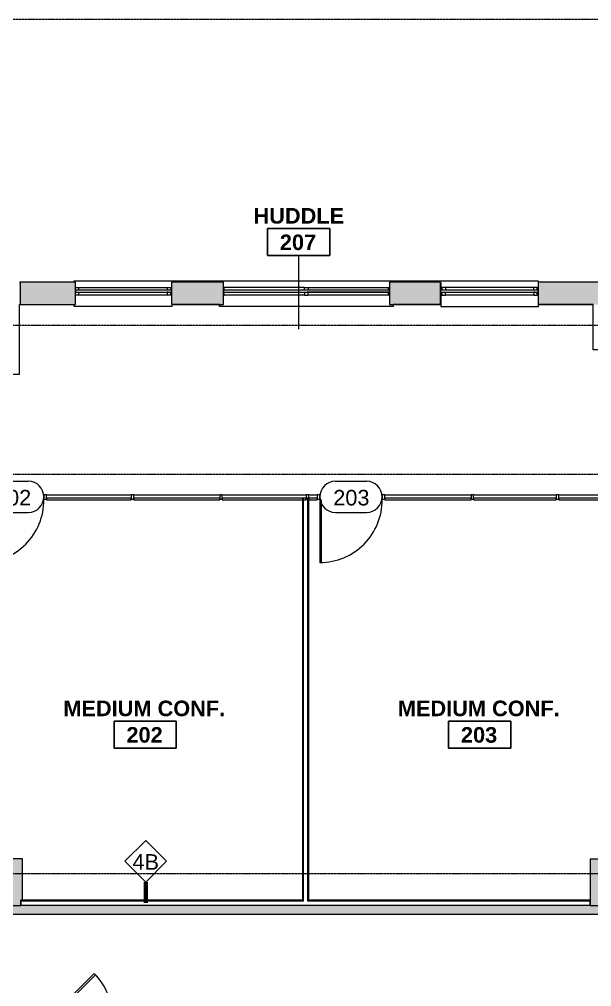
# Model space of a CAD drawing. Header units: inches. Extents: x 920 to 3559, y -583 to 5722.
# Drawn here: x 2282 to 2613, y 5051 to 5611 of the extents above; entities that cross this region are included whole.
import ezdxf

# ---------------------------------------------------------------- set-up
doc = ezdxf.new("R2010")
doc.units = ezdxf.units.IN
doc.header["$MEASUREMENT"] = 0
doc.linetypes.add('Grid Line 1_2_', pattern=[0.875, 0.5, -0.125, 0.125, -0.125])
for name, color, linetype, lineweight in [('1900 Duke Street_2nd Flr_LINKED_dwg', 8, 'Continuous', 9), ('A-AREA-IDEN', 2, 'Continuous', 9), ('A-DOOR', 31, 'Continuous', 13), ('A-DOOR-IDEN', 31, 'Continuous', 9), ('A-GLAZ-CURT', 52, 'Continuous', 9), ('A-GLAZ-CWMG', 51, 'Continuous', 9), ('A-WALL', 113, 'Continuous', 13), ('A-WALL-IDEN', 211, 'Continuous', 9), ('A-WALL-PATT', 111, 'Continuous', 13), ('AE-DOORS', 7, 'Continuous', 9), ('AE-GLAZING', 7, 'Continuous', 9), ('AE-SILL', 7, 'Continuous', 9), ('AE-WALLS-PATT', 7, 'Continuous', 9), ('AE-WALLS-TENANT', 7, 'Continuous', 9), ('I-WALL', 2, 'Continuous', 13), ('S-GRID', 1, 'Continuous', 9)]:
    doc.layers.add(name, color=color, linetype=linetype, lineweight=lineweight)
doc.styles.add('Swis721 Lt BT', font='swissl.ttf', dxfattribs={"height": 9})
doc.styles.add('Swis721 Lt BT_B', font='', dxfattribs={"height": 9})
doc.styles.get('Swis721 Lt BT_B').set_extended_font_data('Swis721 Lt BT', bold=True)
pattern_1 = [(0, (-27928.1796, 0), (30.72, 7.68), [1.267, -21.773, 1.267, -21.773, -122.88]), (0, (-27928.1796, 0), (30.72, 7.68), [-46.08, 1.267, -44.813, 1.267, -21.773, -53.76]), (0, (-27928.1796, 0), (30.72, 7.68), [-115.2, 1.267, -14.093, 1.267, -37.133]), (120, (-27916.6596, 3.84), (-22.0110751, 22.7643004), [1.267, -21.773, 1.267, -21.773, -122.88]), (120, (-27916.6596, 3.84), (-22.0110751, 22.7643004), [-46.08, 1.267, -44.813, 1.267, -21.773, -53.76]), (120, (-27916.6596, 3.84), (-22.0110751, 22.7643004), [-115.2, 1.267, -14.093, 1.267, -37.133]), (240, (-27912.8196, 19.2), (-8.7089249, -30.4443004), [1.267, -21.773, 1.267, -21.773, -122.88]), (240, (-27912.8196, 19.2), (-8.7089249, -30.4443004), [-46.08, 1.267, -44.813, 1.267, -21.773, -53.76]), (240, (-27912.8196, 19.2), (-8.7089249, -30.4443004), [-115.2, 1.267, -14.093, 1.267, -37.133])]

# ---------------------------------------------------------------- blocks, each defined once
blk = doc.blocks.new('1900 Duke Street_2nd Flr_LINKED_dwg-5565117-FIRST FLOOR CONSTRUCTION')
at = {"layer": 'AE-WALLS-PATT'}
for points in [[(1052, 1026.7), (1111.94, 1026.7), (1111.94, 1066.87), (1112.25, 1066.92), (1112.25, 1079.62), (1111.88, 1079.62), (1111.85, 1026.92), (1052, 1026.92)], [(1227.62, 1066.87), (1227.62, 1066.92), (1200, 1066.87)]]:
    blk.add_hatch(color=256, dxfattribs=at).paths.add_polyline_path(points, flags=0)
h = blk.add_hatch(color=256, dxfattribs=at)
h.paths.add_polyline_path([(1355.47, 1066.87), (1355.62, 1066.92), (1355.62, 1074.17), (1355.47, 1074.17), (1355.47, 1066.92), (1328, 1066.87)], flags=0)
h.paths.add_polyline_path([(1355.47, 1075.17), (1355.62, 1075.17), (1355.62, 1079.62), (1355.47, 1079.62)], flags=0)
at = {"layer": 'AE-DOORS', "flags": 128}
blk.add_lwpolyline([(1129.76, 654.44), (1130.47, 653.73), (1155.93, 679.19), (1155.22, 679.89)], close=True, dxfattribs=at)
at = {"layer": 'AE-DOORS'}
blk.add_arc((1129.76, 654.44), 36, 0, 45, dxfattribs=at)
at = {"layer": 'AE-GLAZING'}
for p, q in [((1144.38, 1076.87), (1146.25, 1076.87)), ((1199.4, 1075.17), (1199.92, 1075.17)), ((1278.81, 1076.87), (1325.38, 1076.87)), ((1356.22, 1075.17), (1355.62, 1075.17)), ((1411.4, 1075.17), (1411.9, 1075.17)), ((1146.25, 1072.37), (1144.38, 1072.37)), ((1145.5, 1074.12), (1146.25, 1074.12)), ((1198.13, 1074.12), (1197.38, 1074.12)), ((1199.72, 1074.17), (1199.4, 1073.06)), ((1199.92, 1073.34), (1199.69, 1074.17)), ((1230.25, 1074.12), (1229.88, 1074.12)), ((1276.81, 1072.37), (1230.25, 1072.37)), ((1325.88, 1074.12), (1325.38, 1074.12)), ((1355.94, 1074.17), (1355.62, 1073.06)), ((1355.91, 1074.17), (1356.22, 1073.06)), ((1357.5, 1074.12), (1358.25, 1074.12)), ((1410.13, 1074.12), (1409.38, 1074.12)), ((1409.38, 1072.37), (1411.38, 1072.37)), ((1411.72, 1074.17), (1411.4, 1073.06)), ((1411.9, 1073.42), (1411.69, 1074.17))]:
    blk.add_line(p, q, dxfattribs=at)
at = {"layer": 'AE-GLAZING', "flags": 128}
for points in [[(1146.25, 1075.17), (1146.25, 1076.87), (1197.38, 1076.87), (1197.38, 1075.17)], [(1197.38, 1076.87), (1199.38, 1076.87), (1199.38, 1075.17)], [(1230.25, 1075.17), (1230.25, 1076.87), (1229.88, 1076.87)], [(1276.81, 1075.17), (1276.81, 1076.87), (1230.25, 1076.87)], [(1276.81, 1076.87), (1278.81, 1076.87), (1278.81, 1075.17)], [(1325.38, 1075.17), (1325.38, 1076.87), (1325.88, 1076.87)], [(1358.25, 1076.87), (1356.25, 1076.87), (1356.25, 1075.17)], [(1409.38, 1075.17), (1409.38, 1076.87), (1358.25, 1076.87), (1358.25, 1075.17)], [(1411.38, 1075.17), (1411.38, 1076.87), (1409.38, 1076.87)], [(1199.38, 1074.17), (1199.38, 1072.37), (1197.38, 1072.37), (1146.25, 1072.37), (1146.25, 1074.12), (1197.38, 1074.12), (1197.38, 1072.37)], [(1199.92, 1073.06), (1199.4, 1073.06), (1199.4, 1074.17)], [(1229.88, 1072.37), (1230.25, 1072.37), (1230.25, 1074.12), (1276.81, 1074.12), (1277.31, 1074.12)], [(1276.81, 1074.12), (1276.81, 1072.37), (1278.81, 1072.37), (1278.81, 1074.12)], [(1325.38, 1072.37), (1325.38, 1074.12), (1278.81, 1074.12), (1278.31, 1074.12)], [(1325.88, 1072.37), (1325.38, 1072.37), (1278.81, 1072.37)], [(1355.62, 1074.17), (1355.62, 1073.06), (1356.22, 1073.06), (1356.22, 1074.17)], [(1356.25, 1074.17), (1356.25, 1072.37), (1358.25, 1072.37), (1358.25, 1074.12), (1409.38, 1074.12), (1409.38, 1072.37), (1358.25, 1072.37)], [(1411.9, 1073.06), (1411.4, 1073.06), (1411.4, 1074.17)]]:
    blk.add_lwpolyline(points, dxfattribs=at)
blk.add_lwpolyline([(1411.38, 1074.17), (1411.38, 1072.37)], close=True, dxfattribs=at)
at = {"layer": 'AE-GLAZING'}
for centre, start, end in [((1199.71, 1077.35), 237.6384, 289.7287), ((1199.71, 1077.18), 237.6384, 289.7287), ((1199.71, 1076.99), 237.6384, 289.7287), ((1199.71, 1076.76), 237.6384, 289.7287), ((1355.91, 1077.35), 242.9414, 302.3616), ((1355.91, 1077.18), 242.9414, 302.3616), ((1355.91, 1076.99), 242.9414, 302.3616), ((1355.91, 1076.76), 242.9414, 302.3616), ((1411.71, 1077.35), 237.6384, 287.7404), ((1411.71, 1077.18), 237.6384, 287.7404), ((1411.71, 1076.99), 237.6384, 287.7404), ((1411.71, 1076.76), 237.6384, 287.7404)]:
    blk.add_arc(centre, 0.631, start, end, dxfattribs=at)
for centre in [(1199.63, 1075.67), (1356, 1075.67)]:
    blk.add_ellipse(centre, major_axis=(0, 0.333), ratio=0.724983, dxfattribs=at)
for start_param, end_param in [(0, 4.876802), (5.083746, 6.283185)]:
    blk.add_ellipse((1411.68, 1075.67), major_axis=(0, 0.333), ratio=0.724983, start_param=start_param, end_param=end_param, dxfattribs=at)
at = {"layer": 'AE-SILL', "flags": 128}
for points in [[(1143.63, 1079.92), (1143.63, 1080.62), (1412, 1080.62)], [(1200, 1066.87), (1200, 1065.87), (1143.63, 1065.87), (1143.63, 1066.87)], [(1328, 1066.87), (1328, 1065.87), (1227.62, 1065.87), (1227.62, 1066.87)], [(1355.62, 1066.87), (1355.62, 1065.87), (1412, 1065.87), (1412, 1066.87)]]:
    blk.add_lwpolyline(points, dxfattribs=at)
at = {"layer": 'AE-WALLS-TENANT'}
for p, q in [((1112.25, 1079.62), (1111.88, 1079.62)), ((1355.62, 1074.17), (1355.62, 1066.87)), ((1227.62, 1066.87), (1200, 1066.87)), ((1355.62, 1066.87), (1328, 1066.87))]:
    blk.add_line(p, q, dxfattribs=at)
at = {"layer": 'AE-WALLS-TENANT', "flags": 128}
for points in [[(1355.47, 1079.62), (1355.62, 1079.62), (1355.62, 1075.17)], [(1111.94, 1026.7), (1111.94, 1066.87), (1143.63, 1066.87)], [(1471.94, 1061), (1471.94, 1040.75), (1443.69, 1040.75), (1443.69, 1066.87), (1412, 1066.87)], [(1052, 1026.92), (1052, 1026.7), (1111.94, 1026.7)]]:
    blk.add_lwpolyline(points, dxfattribs=at)
blk = doc.blocks.new('System Panel - Glazed-6062304-FIRST FLOOR CONSTRUCTION')
at = {"layer": 'A-GLAZ-CURT', "lineweight": 13}
for p, q in [((27.77, 1.75), (-27.77, 1.75)), ((-27.77, 1.75), (-27.77, 0.75)), ((-27.77, 0.75), (27.77, 0.75)), ((27.77, 0.75), (27.77, 1.75))]:
    blk.add_line(p, q, dxfattribs=at)
blk = doc.blocks.new('System Panel - Glazed-6062364-FIRST FLOOR CONSTRUCTION')
at = {"layer": 'A-GLAZ-CURT', "lineweight": 13}
for p, q in [((48, 1.75), (-48, 1.75)), ((-48, 1.75), (-48, 0.75)), ((-48, 0.75), (48, 0.75)), ((48, 0.75), (48, 1.75))]:
    blk.add_line(p, q, dxfattribs=at)
blk = doc.blocks.new('System Panel - Glazed-6062563-FIRST FLOOR CONSTRUCTION')
at = {"layer": 'A-GLAZ-CURT', "lineweight": 13}
for p, q in [((28.21, 1.75), (-28.21, 1.75)), ((-28.21, 1.75), (-28.21, 0.75)), ((-28.21, 0.75), (28.21, 0.75)), ((28.21, 0.75), (28.21, 1.75))]:
    blk.add_line(p, q, dxfattribs=at)
blk = doc.blocks.new('Single Glass Door - 36_ x 96_ 2-6260684-FIRST FLOOR CONSTRUCTION')
at = {"layer": 'A-DOOR', "lineweight": 20}
for p, q in [((17, 38), (17, 2)), ((18, 38), (17, 38)), ((18, 2), (18, 38)), ((17, 2), (18, 2))]:
    blk.add_line(p, q, dxfattribs=at)
at = {"layer": 'A-DOOR', "lineweight": 9}
blk.add_arc((18, 2), 36, 90, 180.5, dxfattribs=at)
blk = doc.blocks.new('System Panel - Glazed-6261436-FIRST FLOOR CONSTRUCTION')
at = {"layer": 'A-GLAZ-CURT', "lineweight": 13}
for p, q in [((23.25, 1.75), (-23.25, 1.75)), ((-23.25, 1.75), (-23.25, 0.75)), ((-23.25, 0.75), (23.25, 0.75)), ((23.25, 0.75), (23.25, 1.75))]:
    blk.add_line(p, q, dxfattribs=at)
blk = doc.blocks.new('Rectangular Mullion - 1_5_ x 2_5_ rectangular-6261247-FIRST FLOOR CONSTRUCTION')
at = {"layer": 'A-GLAZ-CWMG'}
blk.add_line((30522.34, 5335.75), (30568.84, 5335.75), dxfattribs=at)
blk = doc.blocks.new('Rectangular Mullion - 1_5_ x 2_5_ rectangular-6261577-FIRST FLOOR CONSTRUCTION')
at = {"layer": 'A-GLAZ-CWMG'}
blk.add_line((30377.76, 5335.75), (30382.71, 5335.75), dxfattribs=at)
blk = doc.blocks.new('Rectangular Mullion - 1_5_ x 2_5_ rectangular-6260283-FIRST FLOOR CONSTRUCTION')
at = {"layer": 'A-GLAZ-CWMG', "lineweight": 20}
for p, q in [((-1.5, 1.25), (0, 1.25)), ((-1.5, -1.25), (-1.5, 1.25)), ((0, 1.25), (0, -1.25)), ((0, -1.25), (-1.5, -1.25))]:
    blk.add_line(p, q, dxfattribs=at)
blk = doc.blocks.new('Rectangular Mullion - 1_5_ x 2_5_ rectangular-6260305-FIRST FLOOR CONSTRUCTION')
at = {"layer": 'A-GLAZ-CWMG', "lineweight": 20}
for p, q in [((0, 1.25), (-1.5, 1.25)), ((-1.5, 1.25), (-1.5, -1.25)), ((0, -1.25), (0, 1.25)), ((-1.5, -1.25), (0, -1.25))]:
    blk.add_line(p, q, dxfattribs=at)
blk = doc.blocks.new('System Panel - Glazed-6261437-FIRST FLOOR CONSTRUCTION')
at = {"layer": 'A-GLAZ-CURT', "lineweight": 13}
for p, q in [((23.875, 1.75), (-23.875, 1.75)), ((-23.875, 1.75), (-23.875, 0.75)), ((-23.875, 0.75), (23.875, 0.75)), ((23.875, 0.75), (23.875, 1.75))]:
    blk.add_line(p, q, dxfattribs=at)
blk = doc.blocks.new('Rectangular Mullion - 1_5_ x 2_5_ rectangular-6261248-FIRST FLOOR CONSTRUCTION')
at = {"layer": 'A-GLAZ-CWMG'}
blk.add_line((30473.09, 5335.75), (30520.84, 5335.75), dxfattribs=at)
blk = doc.blocks.new('System Panel - Glazed-6261581-FIRST FLOOR CONSTRUCTION')
at = {"layer": 'A-GLAZ-CURT', "lineweight": 13}
for p, q in [((2.96, 1.75), (-46.91, 1.75)), ((-46.91, 1.75), (-46.91, 0.75)), ((-46.91, 0.75), (2.96, 0.75)), ((2.96, 0.75), (2.96, 1.75)), ((46.91, 1.75), (41.96, 1.75)), ((41.96, 1.75), (41.96, 0.75)), ((41.96, 0.75), (46.91, 0.75)), ((46.91, 0.75), (46.91, 1.75))]:
    blk.add_line(p, q, dxfattribs=at)
blk = doc.blocks.new('Rectangular Mullion - 1_5_ x 2_5_ rectangular-6261132-FIRST FLOOR CONSTRUCTION')
at = {"layer": 'A-GLAZ-CWMG'}
blk.add_line((30421.71, 5335.75), (30471.59, 5335.75), dxfattribs=at)
blk = doc.blocks.new('System Panel - Glazed-6261567-FIRST FLOOR CONSTRUCTION')
at = {"layer": 'A-GLAZ-CURT', "lineweight": 13}
for p, q in [((24.85, 1.75), (-24.85, 1.75)), ((-24.85, 1.75), (-24.85, 0.75)), ((-24.85, 0.75), (24.85, 0.75)), ((24.85, 0.75), (24.85, 1.75))]:
    blk.add_line(p, q, dxfattribs=at)
blk = doc.blocks.new('Rectangular Mullion - 1_5_ x 2_5_ rectangular-6261563-FIRST FLOOR CONSTRUCTION')
at = {"layer": 'A-GLAZ-CWMG'}
blk.add_line((30276.56, 5335.75), (30326.26, 5335.75), dxfattribs=at)
blk = doc.blocks.new('System Panel - Glazed-6261546-FIRST FLOOR CONSTRUCTION')
at = {"layer": 'A-GLAZ-CURT', "lineweight": 13}
for p, q in [((2.04, 1.75), (-46.91, 1.75)), ((-46.91, 1.75), (-46.91, 0.75)), ((-46.91, 0.75), (2.04, 0.75)), ((2.04, 0.75), (2.04, 1.75)), ((46.91, 1.75), (41.04, 1.75)), ((41.04, 1.75), (41.04, 0.75)), ((41.04, 0.75), (46.91, 0.75)), ((46.91, 0.75), (46.91, 1.75))]:
    blk.add_line(p, q, dxfattribs=at)
blk = doc.blocks.new('Rectangular Mullion - 1_5_ x 2_5_ rectangular-6261542-FIRST FLOOR CONSTRUCTION')
at = {"layer": 'A-GLAZ-CWMG'}
blk.add_line((30226.11, 5335.75), (30275.06, 5335.75), dxfattribs=at)
blk = doc.blocks.new('Rectangular Mullion - 1_5_ x 2_5_ rectangular-6261432-FIRST FLOOR CONSTRUCTION')
at = {"layer": 'A-GLAZ-CWMG', "lineweight": 20}
for p, q in [((-0.75, 1.25), (0.75, 1.25)), ((-0.75, -1.25), (-0.75, 1.25)), ((0.75, 1.25), (0.75, -1.25)), ((0.75, -1.25), (-0.75, -1.25))]:
    blk.add_line(p, q, dxfattribs=at)
blk = doc.blocks.new('System Panel - Glazed-6261582-FIRST FLOOR CONSTRUCTION')
at = {"layer": 'A-GLAZ-CURT', "lineweight": 13}
for p, q in [((24.25, 1.75), (-24.25, 1.75)), ((-24.25, 1.75), (-24.25, 0.75)), ((-24.25, 0.75), (24.25, 0.75)), ((24.25, 0.75), (24.25, 1.75))]:
    blk.add_line(p, q, dxfattribs=at)
blk = doc.blocks.new('Rectangular Mullion - 1_5_ x 2_5_ rectangular-6261578-FIRST FLOOR CONSTRUCTION')
at = {"layer": 'A-GLAZ-CWMG'}
blk.add_line((30327.76, 5335.75), (30376.26, 5335.75), dxfattribs=at)
blk = doc.blocks.new('Room Tag - Room Name and Number-3379422-FIRST FLOOR CONSTRUCTION')
at = {"layer": 'A-AREA-IDEN'}
for p, q in [((-0.1881, -0.1636), (-0.1881, -0.0018)), ((-0.1881, -0.0018), (0.1869, -0.0018)), ((0.1869, -0.0018), (-0.1881, -0.0018)), ((-0.1881, -0.0018), (-0.1881, -0.1636)), ((0.1869, -0.0018), (0.1869, -0.1636)), ((0.1869, -0.1636), (0.1869, -0.0018)), ((0.1869, -0.1636), (-0.1881, -0.1636)), ((-0.1881, -0.1636), (0.1869, -0.1636))]:
    blk.add_line(p, q, dxfattribs=at)
blk = doc.blocks.new('Door Tag - Door Tag-41184-FIRST FLOOR CONSTRUCTION')
at = {"layer": 'A-DOOR-IDEN'}
for p, q in [((-0.09375, 0.09375), (0.09375, 0.09375)), ((-0.09375, -0.09375), (0.09375, -0.09375))]:
    blk.add_line(p, q, dxfattribs=at)
for centre, start, end in [((-0.09375, 0), 90, 270), ((0.09375, 0), 270, 90)]:
    blk.add_arc(centre, 0.09375, start, end, dxfattribs=at)
blk = doc.blocks.new('Wall Tag - 1_4_-62626-FIRST FLOOR CONSTRUCTION')
at = {"layer": 'A-WALL-IDEN'}
for p, q in [((-0.125, 0), (0, 0.125)), ((0, 0.125), (0.125, 0)), ((-0.125, 0), (0, -0.125)), ((0, -0.125), (0.125, 0))]:
    blk.add_line(p, q, dxfattribs=at)

msp = doc.modelspace()

# ---------------------------------------------------------------- hatches: boundary and pattern name
at = {"layer": 'A-WALL'}
for points in [[(2256.83, 5098.14), (2283.18, 5098.14), (2283.18, 5101.27), (2284.06, 5101.27), (2284.06, 5125.14), (2255.31, 5125.14), (2255.31, 5098.14), (2256.18, 5098.14)], [(2640.18, 5098.14), (2642.16, 5098.14), (2642.16, 5124.89), (2612.28, 5124.89), (2612.28, 5098.14), (2616.18, 5098.14)]]:
    msp.add_hatch(color=250, dxfattribs=at).paths.add_polyline_path(points, flags=0)
at = {"layer": 'A-WALL-PATT', "lineweight": 9}
h = msp.add_hatch(color=7, dxfattribs=at)
h.paths.add_polyline_path([(2614.06, 5445.73), (2638.28, 5445.73), (2638.28, 5458.73), (2582.27, 5458.73), (2582.27, 5445.73), (2613.96, 5445.73)], flags=0)
h.paths.add_polyline_path([(2498.37, 5445.73), (2525.84, 5445.73), (2525.84, 5458.73), (2496.25, 5458.73), (2496.25, 5445.73)], flags=0)
h.paths.add_polyline_path([(2314.75, 5445.73), (2314.72, 5458.73), (2282.62, 5458.73), (2282.62, 5445.73), (2313.99, 5445.73)], flags=0)
h.paths.add_polyline_path([(2397.99, 5445.73), (2400.25, 5445.73), (2400.25, 5458.73), (2370.29, 5458.73), (2370.29, 5445.73), (2370.37, 5445.73)], flags=0)
h = msp.add_hatch(dxfattribs=at)
h.set_pattern_fill('FP_2', color=256, style=0, pattern_type=2)
h.set_pattern_definition(pattern_1)
h.paths.add_polyline_path([(2445.98, 5101.27), (2446.61, 5101.27), (2446.61, 5333.75), (2445.98, 5333.75), (2445.98, 5154.36)], flags=0)
h = msp.add_hatch(dxfattribs=at)
h.set_pattern_fill('FP_2', color=256, style=0, pattern_type=2)
h.set_pattern_definition(pattern_1)
h.paths.add_polyline_path([(2449.11, 5101.27), (2449.73, 5101.27), (2449.73, 5333.75), (2449.11, 5333.75), (2449.11, 5154.36)], flags=0)
msp.add_hatch(color=7, dxfattribs=at).paths.add_polyline_path([(2743.81, 5093.14), (2748.81, 5093.14), (2748.81, 5098.14), (2218.93, 5098.14), (2218.93, 5093.14), (2734.75, 5093.14)], flags=0)
h = msp.add_hatch(dxfattribs=at)
h.set_pattern_fill('FP_2', color=256, style=0, pattern_type=2)
h.set_pattern_definition(pattern_1)
h.paths.add_polyline_path([(2612.28, 5100.64), (2612.28, 5101.27), (2449.11, 5101.27), (2449.11, 5100.64), (2569.44, 5100.64)], flags=0)
h.paths.add_polyline_path([(2283.18, 5100.64), (2446.61, 5100.68), (2446.61, 5101.27), (2283.18, 5101.27)], flags=0)

# ---------------------------------------------------------------- linework, layer by layer
at = {"layer": 'A-AREA-IDEN'}
msp.add_line((2443.79, 5431.43), (2443.78, 5474.14), dxfattribs=at)
at = {"layer": 'A-WALL', "color": 8, "lineweight": 20}
for p, q in [((2314.75, 5458.73), (2282.62, 5458.73)), ((2282.62, 5458.73), (2282.62, 5445.73)), ((2314.75, 5445.73), (2314.75, 5458.73)), ((2400.25, 5458.73), (2370.29, 5458.73)), ((2370.29, 5458.73), (2370.29, 5445.73)), ((2400.25, 5445.73), (2400.25, 5458.73)), ((2525.84, 5458.73), (2496.25, 5458.73)), ((2496.25, 5458.73), (2496.25, 5445.73)), ((2525.84, 5445.73), (2525.84, 5458.73)), ((2638.28, 5458.73), (2582.27, 5458.73)), ((2582.27, 5458.73), (2582.27, 5445.73)), ((2282.62, 5445.73), (2314.75, 5445.73)), ((2370.29, 5445.73), (2400.25, 5445.73)), ((2496.25, 5445.73), (2525.84, 5445.73)), ((2582.27, 5445.73), (2614.12, 5445.73)), ((2284.06, 5125.14), (2255.31, 5125.14)), ((2284.06, 5101.27), (2284.06, 5125.14)), ((2612.28, 5124.89), (2612.28, 5101.27)), ((2642.16, 5124.89), (2612.28, 5124.89))]:
    msp.add_line(p, q, dxfattribs=at)
at = {"layer": 'A-WALL'}
for p, q in [((2446.61, 5100.64), (2446.61, 5333.75)), ((2449.11, 5100.64), (2449.11, 5333.75)), ((2446.61, 5100.64), (2283.18, 5100.64)), ((2612.28, 5100.64), (2449.11, 5100.64))]:
    msp.add_line(p, q, dxfattribs=at)
at = {"layer": 'A-WALL', "lineweight": 9}
for p, q in [((2255.31, 5098.14), (2283.18, 5098.14)), ((2283.18, 5100.64), (2283.18, 5101.27)), ((2283.18, 5101.27), (2284.06, 5101.27)), ((2283.18, 5098.14), (2283.18, 5100.64)), ((2612.28, 5101.27), (2612.28, 5100.64)), ((2612.28, 5100.64), (2612.28, 5098.14)), ((2612.28, 5098.14), (2642.16, 5098.14))]:
    msp.add_line(p, q, dxfattribs=at)
at = {"layer": 'A-WALL-IDEN', "lineweight": 90}
msp.add_line((2355.3, 5099.7), (2355.3, 5111.7), dxfattribs=at)
at = {"layer": 'A-WALL-IDEN'}
msp.add_line((2355.3, 5099.7), (2355.3, 5111.7), dxfattribs=at)
at = {"layer": 'I-WALL'}
for p, q in [((2445.98, 5333.75), (2445.98, 5101.27)), ((2449.73, 5333.75), (2445.98, 5333.75)), ((2449.73, 5101.27), (2449.73, 5333.75)), ((2445.98, 5101.27), (2284.06, 5101.27)), ((2612.28, 5101.27), (2449.73, 5101.27))]:
    msp.add_line(p, q, dxfattribs=at)
at = {"layer": 'I-WALL', "lineweight": 9}
for p, q in [((2283.18, 5101.27), (2283.18, 5098.14)), ((2284.06, 5101.27), (2283.18, 5101.27)), ((2612.28, 5098.14), (2612.28, 5101.27))]:
    msp.add_line(p, q, dxfattribs=at)
at = {"layer": 'I-WALL', "color": 8, "lineweight": 20}
for p, q in [((2612.28, 5098.14), (2283.18, 5098.14)), ((2218.31, 5093.14), (2743.81, 5093.14))]:
    msp.add_line(p, q, dxfattribs=at)
at = {"layer": 'S-GRID', "linetype": 'Grid Line 1_2_'}
for p, q in [((3517.24, 5610.71), (1847.48, 5610.71)), ((3518.09, 5433.71), (1847.48, 5433.71)), ((3518.09, 5347.34), (1847.48, 5347.34)), ((3518.09, 5116.45), (1847.48, 5116.45))]:
    msp.add_line(p, q, dxfattribs=at)

# ---------------------------------------------------------------- block references
at = {"layer": '1900 Duke Street_2nd Flr_LINKED_dwg', "color": 7}
msp.add_blockref('1900 Duke Street_2nd Flr_LINKED_dwg-5565117-FIRST FLOOR CONSTRUCTION', (1170.37, 4378.81), dxfattribs=at)
at = {"layer": 'A-AREA-IDEN', "xscale": 95.99999999999994, "yscale": 95.99999999999994, "zscale": 95.99999999999994}
for p in [(2443.77, 5489.84), (2355.05, 5204.91), (2548.47, 5204.91)]:
    msp.add_blockref('Room Tag - Room Name and Number-3379422-FIRST FLOOR CONSTRUCTION', p, dxfattribs=at)
at = {"layer": 'A-DOOR', "rotation": 180}
for p in [(2278.43, 5334.5), (2474.03, 5334.5)]:
    msp.add_blockref('Single Glass Door - 36_ x 96_ 2-6260684-FIRST FLOOR CONSTRUCTION', p, dxfattribs=at)
at = {"layer": 'A-DOOR-IDEN', "xscale": 95.99999999999994, "yscale": 95.99999999999994, "zscale": 95.99999999999994}
for p in [(2278.43, 5334.5), (2474.03, 5334.5)]:
    msp.add_blockref('Door Tag - Door Tag-41184-FIRST FLOOR CONSTRUCTION', p, dxfattribs=at)
at = {"layer": 'A-GLAZ-CURT'}
for name, p in [('System Panel - Glazed-6062304-FIRST FLOOR CONSTRUCTION', (2342.52, 5452.23)), ('System Panel - Glazed-6062364-FIRST FLOOR CONSTRUCTION', (2448.25, 5452.23)), ('System Panel - Glazed-6062563-FIRST FLOOR CONSTRUCTION', (2554.06, 5452.23))]:
    msp.add_blockref(name, p, dxfattribs=at)
at = {"layer": 'A-GLAZ-CURT', "rotation": 180}
for name, p in [('System Panel - Glazed-6261546-FIRST FLOOR CONSTRUCTION', (2299.97, 5334.5)), ('System Panel - Glazed-6261567-FIRST FLOOR CONSTRUCTION', (2373.23, 5334.5)), ('System Panel - Glazed-6261582-FIRST FLOOR CONSTRUCTION', (2423.83, 5334.5)), ('System Panel - Glazed-6261581-FIRST FLOOR CONSTRUCTION', (2496.5, 5334.5)), ('System Panel - Glazed-6261437-FIRST FLOOR CONSTRUCTION', (2568.78, 5334.5)), ('System Panel - Glazed-6261436-FIRST FLOOR CONSTRUCTION', (2617.41, 5334.5))]:
    msp.add_blockref(name, p, dxfattribs=at)
at = {"layer": 'A-GLAZ-CWMG', "extrusion": (0, 0, -1)}
for name, p in [('Rectangular Mullion - 1_5_ x 2_5_ rectangular-6260283-FIRST FLOOR CONSTRUCTION', (-2296.43, 5334.5)), ('Rectangular Mullion - 1_5_ x 2_5_ rectangular-6261432-FIRST FLOOR CONSTRUCTION', (-2347.63, 5334.5)), ('Rectangular Mullion - 1_5_ x 2_5_ rectangular-6261432-FIRST FLOOR CONSTRUCTION', (-2398.83, 5334.5)), ('Rectangular Mullion - 1_5_ x 2_5_ rectangular-6261432-FIRST FLOOR CONSTRUCTION', (-2448.83, 5334.5)), ('Rectangular Mullion - 1_5_ x 2_5_ rectangular-6260283-FIRST FLOOR CONSTRUCTION', (-2492.03, 5334.5)), ('Rectangular Mullion - 1_5_ x 2_5_ rectangular-6261432-FIRST FLOOR CONSTRUCTION', (-2544.16, 5334.5)), ('Rectangular Mullion - 1_5_ x 2_5_ rectangular-6261432-FIRST FLOOR CONSTRUCTION', (-2593.41, 5334.5))]:
    msp.add_blockref(name, p, dxfattribs=at)
at = {"layer": 'A-GLAZ-CWMG'}
for name, p in [('Rectangular Mullion - 1_5_ x 2_5_ rectangular-6261542-FIRST FLOOR CONSTRUCTION', (-27928.18, 0)), ('Rectangular Mullion - 1_5_ x 2_5_ rectangular-6261563-FIRST FLOOR CONSTRUCTION', (-27928.18, 0)), ('Rectangular Mullion - 1_5_ x 2_5_ rectangular-6261578-FIRST FLOOR CONSTRUCTION', (-27928.18, 0)), ('Rectangular Mullion - 1_5_ x 2_5_ rectangular-6261577-FIRST FLOOR CONSTRUCTION', (-27928.18, 0)), ('Rectangular Mullion - 1_5_ x 2_5_ rectangular-6260305-FIRST FLOOR CONSTRUCTION', (2456.03, 5334.5)), ('Rectangular Mullion - 1_5_ x 2_5_ rectangular-6261132-FIRST FLOOR CONSTRUCTION', (-27928.18, 0)), ('Rectangular Mullion - 1_5_ x 2_5_ rectangular-6261248-FIRST FLOOR CONSTRUCTION', (-27928.18, 0)), ('Rectangular Mullion - 1_5_ x 2_5_ rectangular-6261247-FIRST FLOOR CONSTRUCTION', (-27928.18, 0))]:
    msp.add_blockref(name, p, dxfattribs=at)
at = {"layer": 'A-WALL-IDEN', "xscale": 95.99999999999994, "yscale": 95.99999999999994, "zscale": 95.99999999999994}
msp.add_blockref('Wall Tag - 1_4_-62626-FIRST FLOOR CONSTRUCTION', (2355.3, 5123.7), dxfattribs=at)

# ---------------------------------------------------------------- texts
at = {"layer": 'A-AREA-IDEN', "char_height": 9, "attachment_point": 1, "style": 'Swis721 Lt BT_B'}
for s, insert, width in [('HUDDLE', (2417.65, 5501.56), 63.024), ('207', (2432.88, 5486.24), 25.452), ('MEDIUM CONF.', (2307.69, 5216.63), 114.534), ('MEDIUM CONF.', (2501.11, 5216.63), 114.534), ('202', (2344.16, 5201.31), 25.452), ('203', (2537.58, 5201.31), 25.452)]:
    msp.add_mtext(s, dxfattribs=dict(at, insert=insert, width=width))
at = {"layer": 'A-DOOR-IDEN', "char_height": 9, "width": 24.543, "attachment_point": 1, "style": 'Swis721 Lt BT'}
for s, insert in [('202', (2268.13, 5338.52)), ('203', (2463.73, 5338.52))]:
    msp.add_mtext(s, dxfattribs=dict(at, insert=insert))
at = {"layer": 'A-WALL-IDEN', "insert": (2347.63, 5127.83), "char_height": 9, "width": 18.18, "attachment_point": 1, "style": 'Swis721 Lt BT'}
msp.add_mtext('4B', dxfattribs=at)

doc.saveas('drawing.dxf')
